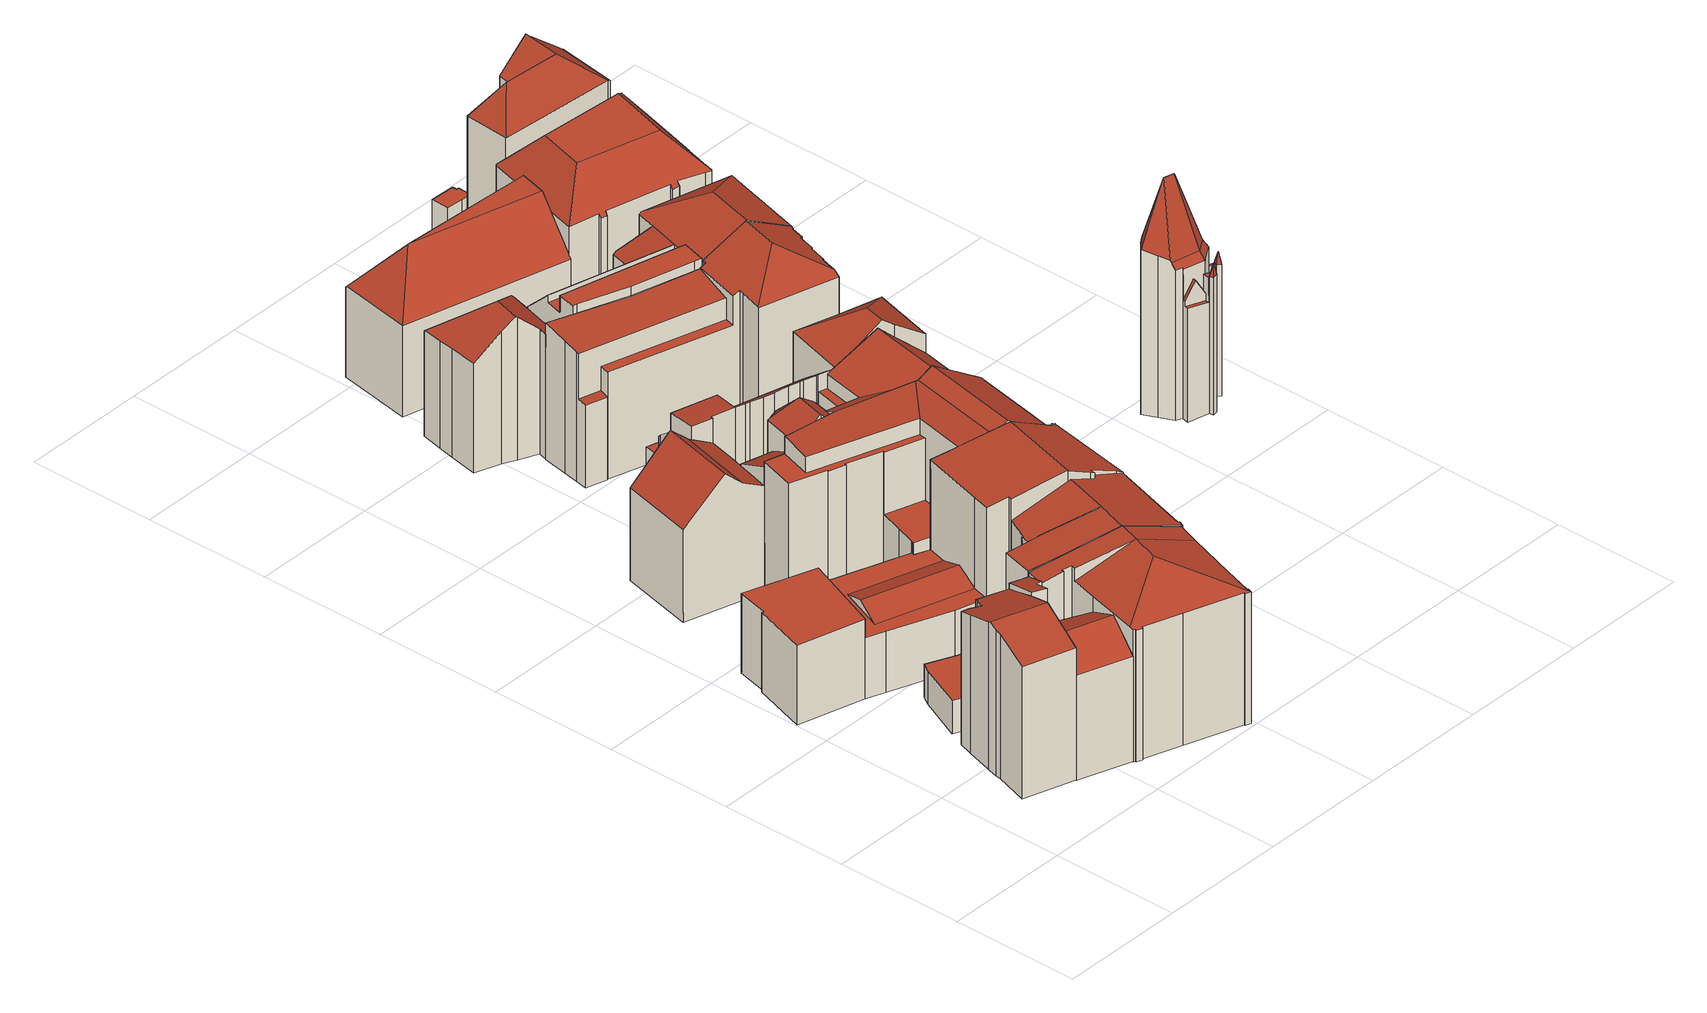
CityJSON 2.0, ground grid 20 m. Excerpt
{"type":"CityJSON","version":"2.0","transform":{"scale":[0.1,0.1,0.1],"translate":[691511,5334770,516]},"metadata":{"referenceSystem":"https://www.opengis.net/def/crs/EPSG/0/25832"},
"CityObjects":{
"building1":{"type":"Building","attributes":{"Gemeindeschluessel":"09162000","HoeheDach":"539.986","HoeheGrund":"516.180","Methode":"2000","NiedrigsteTraufeDesGebaeudes":"536.563","Geometrietyp2DReferenz":"3000","function":"31001_9998","roofType":"3100","measuredHeight":23.81,"storeysAboveGround":6},"geometry":[{"type":"MultiSurface","lod":"2","boundaries":[[[0,1,2,3,4,5,6,7,8,9,10,11,12]],[[13,10,9,14]],[[15,16,17,18]],[[17,12,11,19,20,18]],[[21,8,7,22]],[[19,11,10,13]],[[23,24,25,26]],[[27,28,24,23]],[[14,9,8,21]],[[26,25,16,15]],[[29,30,31,27,23,26,15,18,20,19,13,14,21,22,32,33,34,35]],[[27,31,30,1,0,28]],[[33,5,4,34]],[[30,29,35,3,2,1]],[[24,28,0,12,17,16,25]],[[7,6,5,33,32,22]],[[34,4,3,35]]],"semantics":{"surfaces":[{"type":"RoofSurface"},{"type":"WallSurface"},{"type":"GroundSurface"}],"values":[0,1,1,1,1,1,1,1,1,1,2,1,1,1,0,1,1]}}]},
"building2":{"type":"Building","attributes":{"Gemeindeschluessel":"09162000","HoeheDach":"536.890","HoeheGrund":"516.110","Methode":"2000","NiedrigsteTraufeDesGebaeudes":"532.914","Geometrietyp2DReferenz":"3000","function":"31001_9998","roofType":"3100","measuredHeight":20.78},"geometry":[{"type":"MultiSurface","lod":"2","boundaries":[[[36,37,38,39]],[[40,41,42,43,44,45]],[[39,46,47,48,49,36]],[[47,43,42,48]],[[39,38,45,44,46]],[[46,44,43,47]],[[48,42,41,49]],[[49,41,40,37,36]],[[37,40,45,38]]],"semantics":{"surfaces":[{"type":"WallSurface"},{"type":"RoofSurface"},{"type":"GroundSurface"}],"values":[0,1,2,0,0,0,0,0,1]}}]},
"building3":{"type":"Building","attributes":{"Gemeindeschluessel":"09162000","HoeheDach":"521.850","HoeheGrund":"516.590","Methode":"2000","NiedrigsteTraufeDesGebaeudes":"521.850","Geometrietyp2DReferenz":"3000","function":"31001_2000","roofType":"1000","measuredHeight":5.26},"geometry":[{"type":"MultiSurface","lod":"2","boundaries":[[[50,51,52,53]],[[54,55,56,57]],[[58,59,60,61]],[[62,63,64,65]],[[59,66,67,60]],[[51,68,69,52]],[[70,62,65,71]],[[66,50,53,67]],[[71,65,64,57,56,72,61,60,67,53,52,69,73,74]],[[63,54,57,64]],[[68,75,73,69]],[[76,58,61,72]],[[55,76,72,56]],[[77,75,68,51,50,66,59,58,76,55,54,63,62,70]],[[77,70,71,74]],[[75,77,74,73]]],"semantics":{"surfaces":[{"type":"WallSurface"},{"type":"GroundSurface"},{"type":"RoofSurface"}],"values":[0,0,0,0,0,0,0,0,1,0,0,0,0,2,0,0]}}]},
"building4":{"type":"Building","attributes":{"Gemeindeschluessel":"09162000","HoeheDach":"539.365","HoeheGrund":"516.610","Methode":"1000","NiedrigsteTraufeDesGebaeudes":"537.511","Geometrietyp2DReferenz":"3000","function":"31001_2000","roofType":"2100","measuredHeight":22.75},"geometry":[{"type":"MultiSurface","lod":"2","boundaries":[[[78,71,79,80,81,82,83]],[[79,84,85,80]],[[86,87,88,85,84,89,90]],[[71,89,84,79]],[[83,86,90,78]],[[80,85,88,81]],[[81,88,87,82]],[[82,87,86,83]],[[78,90,89,71]]],"semantics":{"surfaces":[{"type":"GroundSurface"},{"type":"WallSurface"},{"type":"RoofSurface"}],"values":[0,1,2,1,1,1,1,1,1]}}]},
"building5":{"type":"Building","attributes":{"Gemeindeschluessel":"09162000","HoeheDach":"540.501","HoeheGrund":"516.000","Methode":"2000","NiedrigsteTraufeDesGebaeudes":"537.016","Geometrietyp2DReferenz":"3000","function":"31001_9998","roofType":"3200","measuredHeight":24.5,"storeysAboveGround":6},"geometry":[{"type":"MultiSurface","lod":"2","boundaries":[[[91,92,93,94]],[[95,96,97,98]],[[99,100,92,91]],[[101,102,103,104,105,106,107,99,91,94,108,109,110,111,112,113,114,95,98,115,116,117,118,119]],[[103,120,121,104]],[[122,123,93,92,100,124,125,126,127,128,129]],[[98,97,130,115]],[[118,131,132,119]],[[105,104,121,126]],[[127,133,134,135,128]],[[108,123,122,109]],[[102,136,120,103]],[[137,131,118,117,116,138]],[[109,122,129,110]],[[129,128,135,112,111,110]],[[114,139,96,95]],[[135,134,140,139,114,113,112]],[[105,126,125,106]],[[126,121,120,136,141,133,127]],[[97,96,139,140,133,137,138,130]],[[107,124,100,99]],[[106,125,124,107]],[[141,132,131,137,133]],[[102,101,119,132,141,136]],[[94,93,123,108]],[[115,130,138,116]],[[133,140,134]]],"semantics":{"surfaces":[{"type":"WallSurface"},{"type":"GroundSurface"},{"type":"RoofSurface"}],"values":[0,0,0,1,0,2,0,0,0,2,0,0,0,0,0,0,0,0,2,2,0,0,2,0,0,0,0]}}]},
"building6":{"type":"Building","attributes":{"Gemeindeschluessel":"09162000","HoeheDach":"537.720","HoeheGrund":"516.545","Methode":"2000","NiedrigsteTraufeDesGebaeudes":"531.318","Geometrietyp2DReferenz":"3000","function":"31001_9998","roofType":"3100","measuredHeight":21.18},"geometry":[{"type":"MultiSurface","lod":"2","boundaries":[[[142,143,144,145]],[[146,147,148,149,150,151]],[[151,150,152,153]],[[154,148,147,155]],[[156,149,148,154]],[[153,152,157,144,143]],[[142,158,146,151,153,143]],[[155,147,146,158]],[[142,145,159,156,154,155,158]],[[156,159,157,152,150,149]],[[145,144,157,159]]],"semantics":{"surfaces":[{"type":"WallSurface"},{"type":"RoofSurface"},{"type":"GroundSurface"}],"values":[0,1,1,0,0,1,0,0,2,0,0]}}]},
"building7":{"type":"Building","attributes":{"Gemeindeschluessel":"09162000","HoeheDach":"541.710","HoeheGrund":"516.026","Methode":"2000","NiedrigsteTraufeDesGebaeudes":"525.700","Geometrietyp2DReferenz":"3000","function":"31001_2000","roofType":"3100","measuredHeight":25.68,"storeysAboveGround":6},"geometry":[{"type":"MultiSurface","lod":"2","boundaries":[[[160,161,162,163,164]],[[165,166,167,168,169,170]],[[163,162,171,172]],[[173,174,175,176]],[[177,178,179,180]],[[181,182,183,184]],[[172,185,186,187]],[[188,189,190,191]],[[171,162,161,192,193,194,170,169]],[[195,196,197,198]],[[185,199,200,186]],[[201,192,161,160]],[[200,199,168,167,202,203,204,205,206,190,189,207,208,209,210,163,172,187]],[[211,212,178,177]],[[191,190,206,213]],[[164,163,210,214]],[[215,216,217,218]],[[200,187,186]],[[219,220,221,222]],[[201,218,217,193,192]],[[207,223,224,208]],[[225,226,182,181]],[[196,224,223,227,175,174,228,197]],[[195,229,209,208,224,196]],[[165,170,194,230]],[[188,231,227,223,207,189]],[[230,194,212,211]],[[171,169,168,199,185,172]],[[232,228,174,173]],[[233,205,204,234]],[[222,221,235,236]],[[217,216,237,183,182,226,235,221,220,179,178,212,194,193]],[[198,197,228,232]],[[184,183,237,238]],[[236,235,226,225]],[[234,204,203,239]],[[238,237,216,215]],[[176,175,227,231]],[[214,210,209,229]],[[239,203,202,240]],[[201,160,164,214,229,195,198,232,173,176,231,188,191,213,233,234,239,240,166,165,230,211,177,180,219,222,236,225,181,184,238,215,218]],[[240,202,167,166]],[[180,179,220,219]],[[213,206,205,233]]],"semantics":{"surfaces":[{"type":"WallSurface"},{"type":"RoofSurface"},{"type":"GroundSurface"}],"values":[0,0,0,0,0,0,1,0,1,0,1,0,1,0,0,0,0,0,0,0,0,0,1,0,0,0,0,0,0,0,0,1,0,0,0,0,0,0,0,0,2,0,0,0]}}]},
"building8":{"type":"Building","attributes":{"Gemeindeschluessel":"09162000","HoeheDach":"540.230","HoeheGrund":"516.025","Methode":"9999","NiedrigsteTraufeDesGebaeudes":"520.400","Geometrietyp2DReferenz":"3000","function":"31001_9998","roofType":"1000","measuredHeight":24.2,"storeysAboveGround":6},"geometry":[{"type":"MultiSurface","lod":"2","boundaries":[[[241,242,243,244]],[[245,246,247,248]],[[249,250,251]],[[252,253,254,201]],[[215,218,255,256,257]],[[258,259,260,261]],[[262,116,118,131,263]],[[264,119,244,243]],[[184,265,266,181]],[[267,268,269,250,249,270]],[[215,257,271,238]],[[251,256,255,254,253,247,246,270,249]],[[181,266,272,225]],[[201,254,255,218]],[[245,248,260,259]],[[269,273,262,263,251,250]],[[241,244,119,118,116,274,268,267,258,261,252,201,218,215,238,184,181,225,275,276,277]],[[119,264,131,118]],[[116,262,273,274]],[[258,267,270,246,245,259]],[[238,271,265,184]],[[269,268,274,273]],[[276,278,279,277]],[[225,272,280,275]],[[242,241,277,279]],[[252,261,260,248,247,253]],[[242,279,278,280,272,266,265,271,257,256,251,263,131,264,243]],[[275,280,278,276]]],"semantics":{"surfaces":[{"type":"WallSurface"},{"type":"RoofSurface"},{"type":"GroundSurface"}],"values":[0,0,0,0,0,0,0,0,0,0,0,1,0,0,1,1,2,0,0,0,0,0,0,0,0,0,1,0]}}]},
"building9":{"type":"Building","attributes":{"Gemeindeschluessel":"09162000","HoeheDach":"520.416","HoeheGrund":"516.454","Methode":"1000","NiedrigsteTraufeDesGebaeudes":"520.416","Geometrietyp2DReferenz":"3000","function":"31001_2000","roofType":"1000","measuredHeight":3.96,"storeysAboveGround":1},"geometry":[{"type":"MultiSurface","lod":"2","boundaries":[[[154,281,282,283]],[[284,285,286,287]],[[288,289,290,286,285,291,282,281,292]],[[155,154,283,293,284,287,294,295,296]],[[294,290,289,295]],[[295,289,288,296]],[[293,291,285,284]],[[283,282,291,293]],[[296,288,292,155]],[[287,286,290,294]],[[155,292,281,154]]],"semantics":{"surfaces":[{"type":"WallSurface"},{"type":"RoofSurface"},{"type":"GroundSurface"}],"values":[0,0,1,2,0,0,0,0,0,0,0]}}]},
"building10":{"type":"Building","attributes":{"Gemeindeschluessel":"09162000","HoeheDach":"541.758","HoeheGrund":"516.092","Methode":"2000","NiedrigsteTraufeDesGebaeudes":"516.210","Geometrietyp2DReferenz":"3000","function":"31001_9998","roofType":"1000","measuredHeight":25.67,"storeysAboveGround":6},"geometry":[{"type":"MultiSurface","lod":"2","boundaries":[[[297,298,299,300]],[[301,302,303,304]],[[305,306,307,308]],[[309,307,306,310,311,312,313]],[[314,315,316,317]],[[318,313,312,319]],[[320,321,322,323]],[[324,325,326,327]],[[328,329,330,331]],[[332,333,334,335]],[[336,337,338,339]],[[339,338,340,341]],[[309,342,343,302,301,308,307]],[[344,345,346,347,311,310]],[[348,349,350,351]],[[341,340,298,297]],[[352,353,354,355]],[[331,330,356,357]],[[358,359,360,353,352,361]],[[362,363,320,323,316,315,350,349]],[[364,365,325,324]],[[366,317,316,323,322,367]],[[368,369,370,371]],[[313,318,321,320,363,372]],[[373,374,375,376]],[[377,335,334,355,354,378]],[[327,326,333,332]],[[357,356,379,380]],[[319,312,311,347]],[[376,375,381,382]],[[351,350,315,314]],[[380,379,383,384]],[[378,354,353,360,367,322,321,318,319,347,346,385]],[[382,381,337,336]],[[386,362,349,348]],[[384,383,369,368]],[[304,303,374,373]],[[358,361,329,328]],[[371,370,365,364]],[[366,359,358,328,331,357,380,384,368,371,364,324,327,332,335,377,387,345,344,305,308,301,304,373,376,382,336,339,341,297,300,386,348,351,314,317]],[[387,385,346,345]],[[344,310,306,305]],[[388,389,343,342]],[[377,378,385,387]],[[366,367,360,359]],[[325,365,370,369,383,379,356,330,329,361,352,355,334,333,326]],[[299,298,340,338,337,381,375,374,303,302,343,389]],[[300,299,389,388,372,363,362,386]],[[313,372,388,342,309]]],"semantics":{"surfaces":[{"type":"WallSurface"},{"type":"RoofSurface"},{"type":"GroundSurface"}],"values":[0,0,0,1,0,0,0,0,0,0,0,0,0,0,0,0,0,0,0,1,0,0,0,0,0,0,0,0,0,0,0,0,1,0,0,0,0,0,0,2,0,0,1,0,0,1,1,0,1]}}]},
"building11":{"type":"Building","attributes":{"Gemeindeschluessel":"09162000","HoeheDach":"537.431","HoeheGrund":"516.364","Methode":"2000","NiedrigsteTraufeDesGebaeudes":"528.059","Geometrietyp2DReferenz":"3000","function":"31001_9998","roofType":"1000","measuredHeight":21.07},"geometry":[{"type":"MultiSurface","lod":"2","boundaries":[[[390,391,392,393,394,395,396,397,398,399,400,401,402,403,404,405,406,407]],[[404,408,409,405]],[[401,410,411,402]],[[402,411,412,403]],[[397,413,414,398]],[[396,415,413,397]],[[416,417,418,419]],[[401,400,420,421,422,410]],[[395,423,415,396]],[[411,410,422,418,417,412]],[[419,418,422,421]],[[424,425,409,408,416,419,421,420,426,414,413,415,423,427,428,429,430,431]],[[399,426,420,400]],[[391,430,429,392]],[[424,432,433,425]],[[390,407,434,432,424,431]],[[393,428,427,394]],[[398,414,426,399]],[[392,429,428,393]],[[390,431,430,391]],[[404,403,412,417,416,408]],[[406,405,409,425,433,435]],[[394,427,423,395]],[[406,435,434,407]],[[432,434,435,433]]],"semantics":{"surfaces":[{"type":"GroundSurface"},{"type":"WallSurface"},{"type":"RoofSurface"}],"values":[0,1,1,1,1,1,1,1,1,2,1,2,1,1,1,1,1,1,1,1,1,1,1,1,2]}}]},
"building12":{"type":"Building","attributes":{"Gemeindeschluessel":"09162000","HoeheDach":"519.770","HoeheGrund":"516.462","Methode":"2000","NiedrigsteTraufeDesGebaeudes":"519.770","Geometrietyp2DReferenz":"3000","function":"31001_2000","roofType":"1000","measuredHeight":3.31,"storeysAboveGround":1},"geometry":[{"type":"MultiSurface","lod":"2","boundaries":[[[436,437,438,439]],[[440,441,442,443,444,436,439,445,446,447]],[[447,448,449,440]],[[442,450,451,443]],[[439,438,452,445]],[[441,453,450,442]],[[444,454,437,436]],[[445,452,455,446]],[[448,455,452,438,437,454,451,450,453,449]],[[446,455,448,447]],[[440,449,453,441]],[[443,451,454,444]]],"semantics":{"surfaces":[{"type":"WallSurface"},{"type":"GroundSurface"},{"type":"RoofSurface"}],"values":[0,1,0,0,0,0,0,0,2,0,0,0]}}]},
"building13":{"type":"Building","attributes":{"Gemeindeschluessel":"09162000","HoeheDach":"541.440","HoeheGrund":"516.209","Methode":"2000","NiedrigsteTraufeDesGebaeudes":"531.660","Geometrietyp2DReferenz":"3000","function":"31001_9998","roofType":"3100","measuredHeight":25.23,"storeysAboveGround":5},"geometry":[{"type":"MultiSurface","lod":"2","boundaries":[[[456,457,458,459,460,461]],[[459,458,462,463]],[[464,465,463]],[[466,467,468,469,470,471]],[[472,473,474,475,476,477,478,479]],[[470,469,480,481,482,483]],[[484,485,486,487,488,489,490,491]],[[484,491,492,475,474]],[[493,494,492,495]],[[496,497,498,499,465]],[[500,501,502,464,463,503,504,478,477]],[[476,475,492,494,500]],[[500,494,493,505,501]],[[470,483,503,463,506,471]],[[477,476,500]],[[507,466,471,506,508]],[[457,509,462,458]],[[465,499,463]],[[460,459,463]],[[510,511,473,472]],[[479,478,504,512]],[[456,461,498,497]],[[513,514,515,516]],[[468,517,518,480,469]],[[486,485,519,520]],[[521,496,465,464,502]],[[499,498,461,460,463]],[[522,523,489,488]],[[481,524,515,514,482]],[[522,521,502,501,505,523]],[[518,524,481,480]],[[520,519,525,526]],[[526,525,511,510]],[[495,492,491,490]],[[495,490,489,523,505,493]],[[507,508,527,528]],[[529,528,527,530,531]],[[513,516,532,467,466,507,528,529,509,457,456,497,496,521,522,488,487,486,520,526,510,472,479,512]],[[513,512,504,503,483,482,514]],[[463,462,531,530]],[[463,527,508,506]],[[474,473,511,525,519,485,484]],[[517,532,516,515,524,518]],[[468,467,532,517]],[[463,530,527]],[[529,531,462,509]]],"semantics":{"surfaces":[{"type":"WallSurface"},{"type":"RoofSurface"},{"type":"GroundSurface"}],"values":[0,1,1,0,0,0,0,1,0,0,1,1,0,1,0,0,0,1,1,0,0,0,0,1,0,0,1,0,1,0,0,0,0,0,1,0,0,2,0,1,1,1,0,0,1,0]}}]},
"building14":{"type":"Building","attributes":{"Gemeindeschluessel":"09162000","HoeheDach":"542.420","HoeheGrund":"516.515","Methode":"2000","NiedrigsteTraufeDesGebaeudes":"529.620","Geometrietyp2DReferenz":"3000","function":"31001_2000","roofType":"3200","measuredHeight":25.91,"storeysAboveGround":6},"geometry":[{"type":"MultiSurface","lod":"2","boundaries":[[[533,534,535,536]],[[537,538,539,540,541,542]],[[543,544,545,546,547]],[[548,549,550,551,552]],[[553,554,555,556]],[[557,558,559,560]],[[561,562,563,564]],[[565,566,567,568]],[[536,535,554,553]],[[569,570,571,572]],[[558,573,574,575,559]],[[576,577,570,569]],[[578,541,540,579,545,544]],[[580,560,559,575,581,582]],[[583,584,585,586]],[[551,550,571,570,577,563,562,555,554,535,534,587,588]],[[579,581,575,574,546,545]],[[548,552,589,590]],[[537,542,566,565]],[[552,551,588,591,589]],[[578,592,593,591,588,587,594,567,566,542,541]],[[548,590,595,596,597,557,560,580,583,586,598,599,538,537,565,568,600,533,536,553,556,561,564,576,569,572,549]],[[533,600,594,587,534]],[[564,563,577,576]],[[597,596,592,578,544,543]],[[595,590,589,591,593]],[[556,555,562,561]],[[573,547,546,574]],[[586,585,601,598]],[[595,593,592,596]],[[599,602,539,538]],[[572,571,550,549]],[[598,601,602,599]],[[568,567,594,600]],[[557,597,543,547,573,558]],[[580,582,584,583]],[[579,540,539,602,601,585,584,582,581]]],"semantics":{"surfaces":[{"type":"WallSurface"},{"type":"RoofSurface"},{"type":"GroundSurface"}],"values":[0,0,1,0,0,0,0,0,0,0,1,0,0,0,0,1,0,0,0,1,1,2,0,0,0,0,0,0,0,0,0,0,0,0,0,0,1]}}]},
"building15":{"type":"Building","attributes":{"Gemeindeschluessel":"09162000","HoeheDach":"538.340","HoeheGrund":"516.791","Methode":"2000","NiedrigsteTraufeDesGebaeudes":"530.563","Geometrietyp2DReferenz":"3000","function":"31001_9998","roofType":"2100","measuredHeight":21.55},"geometry":[{"type":"MultiSurface","lod":"2","boundaries":[[[603,604,605,606]],[[604,603,607,608]],[[609,610,606,605]],[[611,612,613,614]],[[612,615,616,617,613]],[[618,608,607,619,616,615]],[[610,620,621,622,617,619,607,603,606]],[[610,609,623,620]],[[624,614,613,622,621]],[[618,615,612,611]],[[617,622,613]],[[616,619,617]],[[624,621,620,623]],[[618,611,614,624,623,609,605,604,608]]],"semantics":{"surfaces":[{"type":"WallSurface"},{"type":"RoofSurface"},{"type":"GroundSurface"}],"values":[0,0,0,0,1,0,1,0,0,0,1,1,0,2]}}]},
"building16":{"type":"Building","attributes":{"Gemeindeschluessel":"09162000","HoeheDach":"542.394","HoeheGrund":"516.294","Methode":"1000","NiedrigsteTraufeDesGebaeudes":"537.274","Geometrietyp2DReferenz":"3000","function":"31001_9998","roofType":"3200","measuredHeight":26.1,"storeysAboveGround":6},"geometry":[{"type":"MultiSurface","lod":"2","boundaries":[[[625,626,627,628]],[[629,630,631,632,633]],[[628,627,631,630]],[[634,635,626,625]],[[636,626,635,637]],[[638,637,635,634]],[[632,636,637,633]],[[631,627,626,636,632]],[[638,629,633,637]],[[629,638,634,625,628,630]]],"semantics":{"surfaces":[{"type":"WallSurface"},{"type":"RoofSurface"},{"type":"GroundSurface"}],"values":[0,0,0,0,1,0,1,1,0,2]}}]},
"building17":{"type":"Building","attributes":{"Gemeindeschluessel":"09162000","HoeheDach":"542.460","HoeheGrund":"516.582","Methode":"2000","NiedrigsteTraufeDesGebaeudes":"521.430","Geometrietyp2DReferenz":"3000","function":"31001_2000","roofType":"3200","measuredHeight":25.88,"storeysAboveGround":6},"geometry":[{"type":"MultiSurface","lod":"2","boundaries":[[[639,640,641,642,643]],[[644,645,646,647,648,649,650,651,652]],[[653,654,646,645]],[[655,656,641,640]],[[639,657,655,640]],[[658,659,660,661,662,663,664]],[[665,666,667,668]],[[669,670,671]],[[672,673,651,650]],[[643,642,673,674]],[[649,648,675,676]],[[677,678,534,679,594]],[[677,680,681,682,683,684,685,686,665,668,687,688,689,690,653,645,644,691,692,678]],[[693,694,695]],[[676,675,674,673,672]],[[534,696,697,694,693,679]],[[657,663,662,656,655]],[[683,660,659,684]],[[692,696,534,678]],[[641,669,671,652,651,673]],[[675,648,647,698,699,667,666,700,701]],[[680,702,703,681]],[[672,650,649,676]],[[653,690,704,705,654]],[[686,700,666,665]],[[684,659,658,685]],[[691,697,696,692]],[[689,706,704,690]],[[707,699,698,705,704,706,708]],[[709,703,702,594,679,693,695,710,669,641,656,711]],[[683,682,709,711,661,660]],[[643,674,675,701,664,663,657,639]],[[698,647,646,654,705]],[[681,703,709,682]],[[677,594,702,680]],[[691,644,652,671,670,710,695,694,697]],[[656,662,661,711]],[[687,707,708,688]],[[688,708,706,689]],[[641,673,642]],[[669,710,670]],[[686,685,658,664,701,700]],[[687,668,667,699,707]]],"semantics":{"surfaces":[{"type":"WallSurface"},{"type":"RoofSurface"},{"type":"GroundSurface"}],"values":[0,0,0,0,1,1,0,1,0,1,0,0,2,1,0,1,0,0,0,1,1,0,1,0,0,0,0,0,1,1,0,0,1,0,0,0,0,0,0,1,0,0,0]}}]},
"building18":{"type":"Building","attributes":{"Gemeindeschluessel":"09162000","HoeheDach":"541.930","HoeheGrund":"516.608","Methode":"2000","NiedrigsteTraufeDesGebaeudes":"535.884","Geometrietyp2DReferenz":"3000","function":"31001_9998","roofType":"1000","measuredHeight":25.32,"storeysAboveGround":5},"geometry":[{"type":"MultiSurface","lod":"2","boundaries":[[[712,713,714,715]],[[716,717,718,719]],[[720,721,716,719]],[[722,721,720,723]],[[724,725,726,727]],[[728,729,730,731]],[[732,733,734,735]],[[736,737,738,739,740]],[[730,729,741,742]],[[743,740,739,744]],[[745,746,747,748]],[[749,750,751,752]],[[727,726,732,735]],[[741,753,754,742]],[[755,756,757,758,759]],[[734,733,712,715]],[[760,761,762,763]],[[764,765,749,752]],[[714,713,728,731]],[[766,757,756]],[[723,744,739,738,722]],[[767,768,737,736]],[[751,750,766,756]],[[755,759,746,745]],[[754,753,740,743]],[[769,762,761,770,771,772,747,746,759,758,768,767]],[[718,717,773,774]],[[724,763,762,769,725]],[[748,747,772,775]],[[773,765,764,774]],[[724,727,735,734,715,714,731,730,742,754,743,744,723,720,719,718,774,764,752,751,756,755,745,748,775,776,777,760,763]],[[749,765,773,717,716,721,722,738,737,768,758,757,766,750]],[[776,771,770,777]],[[741,729,728,713,712,733,732,726,725,769,767,736,740,753]],[[775,772,771,776]],[[777,770,761,760]]],"semantics":{"surfaces":[{"type":"WallSurface"},{"type":"RoofSurface"},{"type":"GroundSurface"}],"values":[0,0,0,0,0,0,0,1,0,0,0,0,0,0,0,0,0,0,0,0,0,1,0,0,0,1,0,0,0,0,2,1,0,1,0,0]}}]},
"building19":{"type":"Building","attributes":{"Gemeindeschluessel":"09162000","HoeheDach":"523.960","HoeheGrund":"516.610","Methode":"2000","NiedrigsteTraufeDesGebaeudes":"521.299","Geometrietyp2DReferenz":"3000","function":"31001_2000","roofType":"1000","measuredHeight":7.35},"geometry":[{"type":"MultiSurface","lod":"2","boundaries":[[[778,779,780,781]],[[782,783,784,785,786,778,781]],[[787,788,789,790]],[[791,792,793,794]],[[779,778,786,795,796,790,789]],[[797,798,782,781,780,799,800]],[[794,793,788,787]],[[801,802,798,797,800,803,791,794,787,790,796,795,804]],[[795,786,785,804]],[[802,801,784,783,782,798]],[[803,805,792,791]],[[801,804,785,784]],[[800,799,805,803]],[[805,799,780,779,789,788,793,792]]],"semantics":{"surfaces":[{"type":"WallSurface"},{"type":"RoofSurface"},{"type":"GroundSurface"}],"values":[0,1,0,0,0,0,0,2,0,0,0,0,0,1]}}]},
"building20":{"type":"Building","attributes":{"Gemeindeschluessel":"09162000","HoeheDach":"552.810","HoeheGrund":"516.345","Methode":"2000","NiedrigsteTraufeDesGebaeudes":"530.510","Geometrietyp2DReferenz":"3000","function":"31001_3012","roofType":"3100","measuredHeight":36.47},"geometry":[{"type":"MultiSurface","lod":"2","boundaries":[[[806,807,808,809,810,811]],[[812,813,814,815,816]],[[817,818,819,820,821,822,823]],[[824,825,826,827]],[[828,829,830,826,825]],[[831,832,833,834,835,836,837]],[[838,839,840]],[[841,842,829]],[[843,839,838]],[[844,845,846,847]],[[847,846,848]],[[849,850,851,852,853]],[[810,854,855,811]],[[856,857,858,807,806,859]],[[832,860,861,833]],[[862,863,864,865,866,857,856]],[[867,868,869,870]],[[871,849,853,872,873]],[[874,875,858,876,840,839]],[[877,878,879,880]],[[881,882,820,819,883,884,885,886]],[[887,875,874,863,862,888,889,890,891,892,893,894,895,896,897,898,899,900,818,817,901,902,903,904,905]],[[875,887,832,831,906,808,807,858]],[[907,908,909,910]],[[911,912,913,914,915,916]],[[917,829,842]],[[901,817,823,848,846,845]],[[847,848,823,822]],[[918,919,909,908,920]],[[921,922,859,806,811,855,923,837,836]],[[895,894,924,925,926,927]],[[905,904,928,929,930]],[[893,931,924,894]],[[892,891,824,911,916,932]],[[809,808,906,933]],[[934,935,936,937]],[[938,939,850]],[[940,920,908,907]],[[857,866,876,858]],[[893,892,932,941,937,936,942,931]],[[941,932,916,915]],[[890,889,943,917,842,841]],[[882,944,821,820]],[[929,928,945]],[[809,933,946,854,810]],[[902,901,845,844,944,882]],[[816,815,947,948]],[[927,926,849,871]],[[922,939,938,949]],[[950,921,836,835,867,870,951,886,885]],[[921,952,939,922]],[[835,834,878,877,868,867]],[[898,897,872,853,852,953]],[[818,900,954,955,883,819]],[[903,902,882,881,879,878,834,833]],[[877,880,956,869,868]],[[925,938,850,849,926]],[[898,953,957,899]],[[945,928,958]],[[959,957,953,852,851,950]],[[900,899,957,959,910,909,919,954]],[[891,890,841,828,825,824]],[[917,943,830,829]],[[841,829,828]],[[854,946,923,855]],[[941,915,914,934,937]],[[884,883,955,918,920,940]],[[949,942,936,935,913,912,960]],[[864,843,838,865]],[[939,952,850]],[[881,886,951,956,880,879]],[[914,913,935,934]],[[870,869,956,951]],[[904,903,833,861,958,928]],[[889,888,961,827,826,830,943]],[[812,962,963,813]],[[964,960,912,911,824,827,961,965]],[[944,844,847,822,821]],[[865,838,840,876,866]],[[888,862,856,963,962,965,961]],[[896,873,872,897]],[[959,950,885,884,940,907,910]],[[815,814,966,947]],[[950,851,952,921]],[[949,938,925,924,931,942]],[[896,895,927,871,873]],[[863,874,839,843,864]],[[918,955,954,919]],[[860,967,945,958,861]],[[922,949,960,964,948,947,966,859]],[[964,965,962,812,816,948]],[[831,837,923,946,933,906]],[[856,859,966,814,813,963]],[[930,929,945,967]],[[952,851,850]],[[887,905,930,967,860,832]]],"semantics":{"surfaces":[{"type":"WallSurface"},{"type":"RoofSurface"},{"type":"GroundSurface"}],"values":[0,0,0,0,1,1,1,0,1,1,1,1,1,1,0,0,1,1,0,1,1,2,0,1,0,1,0,1,0,0,0,0,0,0,1,1,1,1,0,0,1,0,0,1,0,0,1,1,1,0,1,0,0,0,0,0,1,0,1,1,0,0,1,1,1,0,0,0,1,1,0,1,1,0,0,1,1,1,1,0,0,0,1,1,1,0,0,1,1,0,0,0,0,1,1,0]}}]},
"building21":{"type":"Building","attributes":{"Gemeindeschluessel":"09162000","HoeheDach":"542.350","HoeheGrund":"516.436","Methode":"2000","NiedrigsteTraufeDesGebaeudes":"536.672","Geometrietyp2DReferenz":"3000","function":"31001_9998","roofType":"3100","measuredHeight":25.91,"storeysAboveGround":5},"geometry":[{"type":"MultiSurface","lod":"2","boundaries":[[[968,969,970,971]],[[972,973,974,975,976]],[[971,970,977,978]],[[972,976,979,980,981]],[[982,983,984,985,986]],[[987,988,974,973,989]],[[990,980,979,991]],[[976,975,992,991,979]],[[993,994,969,968]],[[983,982,995,990,991,992,988,987,993,968,971,978]],[[974,988,992,975]],[[990,995,996,980]],[[997,981,980,996]],[[987,989,994,993]],[[984,983,978,977]],[[972,981,997,986,985]],[[997,996,995,982,986]],[[972,985,984,977,970,969,994,989,973]]],"semantics":{"surfaces":[{"type":"WallSurface"},{"type":"RoofSurface"},{"type":"GroundSurface"}],"values":[0,1,0,1,0,0,0,0,0,2,0,0,1,0,0,1,0,1]}}]}
},
"vertices":[
[170,164,240],[182,202,226],[192,237,212],[197,254,206],[150,271,206],[147,266,208],[139,254,212],[134,246,216],[120,256,214],[108,260,214],[101,238,222],[88,195,238],[87,191,240],[101,238,2],[108,260,2],[82,170,2],[82,170,232],[84,178,235],[84,178,2],[88,195,2],[87,191,2],[120,256,2],[134,246,2],[145,93,2],[145,93,213],[66,118,213],[66,118,2],[162,141,2],[162,141,231],[192,237,2],[182,202,2],[170,164,2],[139,254,2],[147,266,2],[150,271,2],[197,254,2],
[227,65,1],[227,65,169],[145,93,169],[145,93,1],[238,109,209],[251,155,186],[200,191,178],[182,202,176],[162,141,206],[160,135,209],[162,141,1],[182,202,1],[200,191,1],[251,155,1],
[198,343,59],[217,338,59],[217,338,6],[198,343,6],[134,246,59],[120,256,59],[120,256,6],[134,246,6],[114,281,59],[144,348,59],[144,348,6],[114,281,6],[150,271,59],[147,266,59],[147,266,6],[150,271,6],[153,363,59],[153,363,6],[226,336,59],[226,336,6],[197,254,59],[197,254,6],[126,275,6],[224,329,6],[215,331,6],[224,329,59],[126,275,59],[215,331,59],
[182,202,6],[218,247,6],[225,245,6],[217,215,6],[208,217,6],[200,191,6],[218,247,215],[225,245,215],[200,191,234],[208,217,225],[217,215,225],[197,254,215],[182,202,232],
[240,61,0],[240,61,211],[239,59,210],[239,59,0],[251,209,0],[251,209,228],[250,205,228],[250,205,0],[298,41,0],[298,41,211],[435,138,0],[409,58,0],[395,14,0],[397,13,0],[395,6,0],[386,9,0],[386,11,0],[230,62,0],[230,64,0],[227,65,0],[228,71,0],[251,155,0],[262,197,0],[264,204,0],[217,215,0],[225,245,0],[361,200,0],[393,190,0],[447,173,0],[395,14,211],[397,13,211],[230,64,211],[230,62,210],[386,11,211],[386,9,210],[395,6,210],[336,124,245],[228,71,213],[227,65,211],[217,215,222],[393,190,232],[447,173,211],[350,167,245],[262,197,210],[251,155,211],[409,58,211],[361,200,245],[225,245,222],[264,204,230],[262,197,230],[435,138,211],
[76,714,5],[76,714,153],[103,829,153],[103,829,5],[198,679,175],[222,759,172],[231,797,172],[199,806,190],[194,808,193],[165,688,193],[168,815,217],[139,696,217],[231,797,5],[222,759,5],[199,806,5],[165,816,215],[198,679,5],[165,816,5],
[313,355,0],[313,355,245],[279,364,241],[279,364,97],[279,364,0],[348,482,0],[314,493,0],[314,493,97],[315,493,97],[315,493,241],[348,482,245],[286,391,241],[286,391,97],[32,536,0],[32,536,127],[33,538,127],[33,538,0],[492,436,0],[492,436,228],[496,436,226],[496,436,0],[478,312,0],[478,312,219],[437,322,238],[437,322,0],[297,427,112],[152,472,112],[138,436,97],[156,547,0],[156,547,97],[158,552,97],[158,552,0],[312,350,245],[396,325,257],[432,455,257],[106,425,0],[106,425,127],[3,453,127],[3,453,0],[307,464,97],[166,507,97],[312,350,0],[292,501,97],[292,502,97],[293,505,97],[293,506,97],[158,553,97],[155,548,97],[107,425,97],[135,414,97],[231,377,97],[452,449,0],[452,449,247],[158,553,0],[231,377,0],[429,315,0],[429,315,241],[397,325,256],[397,325,0],[496,440,0],[496,440,227],[502,439,224],[502,439,0],[155,548,127],[107,425,127],[487,308,0],[487,308,214],[45,586,127],[29,537,127],[135,414,0],[432,455,0],[45,586,0],[29,537,0],[293,506,0],[293,505,0],[501,437,224],[501,437,0],[436,313,238],[436,313,0],[292,502,0],[292,501,0],
[452,180,0],[452,180,212],[449,172,212],[449,172,0],[291,303,44],[291,303,209],[294,316,209],[294,316,44],[287,282,210],[287,282,230],[379,252,242],[295,315,0],[295,315,209],[312,350,211],[397,325,241],[400,324,242],[429,315,232],[241,318,0],[241,318,44],[244,330,44],[244,330,0],[225,245,224],[363,200,242],[447,173,213],[437,322,230],[478,312,216],[292,302,0],[287,281,0],[287,281,230],[292,302,209],[436,313,230],[487,308,213],[237,294,224],[237,294,0],[486,306,0],[484,299,0],[449,181,0],[484,299,213],[449,181,213],[486,306,213],
[231,797,44],[232,801,44],[232,801,5],[285,788,5],[285,788,44],[283,780,44],[283,780,5],[228,745,44],[270,735,44],[272,735,44],[270,792,44],[222,759,44],[270,792,5],[272,735,5],[270,735,5],[228,745,5],
[452,449,1],[452,449,242],[453,452,243],[453,452,1],[480,610,1],[480,610,244],[532,594,211],[532,594,1],[291,661,1],[291,661,242],[311,658,242],[311,658,1],[435,623,243],[234,669,242],[229,671,242],[214,621,239],[378,566,239],[293,506,1],[293,506,115],[305,539,115],[305,539,1],[378,566,214],[214,621,214],[376,555,115],[376,555,214],[316,574,214],[316,574,115],[231,582,1],[231,582,2],[231,586,2],[231,586,1],[259,582,1],[259,582,2],[257,578,2],[257,578,1],[232,591,1],[232,591,2],[234,595,2],[234,595,1],[496,440,1],[496,440,215],[496,436,215],[496,436,1],[492,436,217],[492,436,1],[439,622,243],[460,616,258],[234,669,1],[198,679,1],[198,679,214],[229,671,214],[292,502,1],[292,502,115],[293,505,115],[293,505,1],[262,593,2],[262,593,214],[236,601,214],[236,601,2],[254,574,2],[254,574,1],[260,586,1],[263,595,1],[263,595,214],[260,586,2],[349,484,115],[361,480,115],[233,577,1],[233,577,2],[317,576,1],[317,576,214],[241,572,1],[241,572,2],[236,574,2],[236,574,1],[361,480,239],[511,487,1],[511,487,211],[503,446,211],[503,446,1],[237,603,1],[237,603,214],[250,572,2],[250,572,1],[502,439,211],[502,439,1],[245,571,2],[245,571,1],[181,622,214],[349,484,1],[181,622,1],[409,466,243],[430,459,258],
[421,747,4],[393,755,4],[394,759,4],[375,765,4],[370,766,4],[352,771,4],[330,777,4],[313,781,4],[293,786,4],[285,788,4],[270,792,4],[232,801,4],[231,797,4],[199,806,4],[211,855,4],[216,874,4],[222,905,4],[448,846,4],[211,855,173],[216,874,157],[232,801,211],[231,797,211],[199,806,211],[313,781,209],[293,786,210],[330,777,209],[210,852,175],[210,852,206],[281,833,206],[281,833,175],[270,792,210],[269,792,210],[269,792,211],[352,771,210],[441,821,153],[217,879,152],[285,788,210],[370,766,210],[375,765,210],[394,759,210],[393,755,214],[421,747,214],[441,821,121],[217,879,121],[448,846,121],[222,905,121],
[394,759,5],[394,759,38],[393,755,38],[393,755,5],[325,731,5],[363,735,5],[368,757,5],[370,766,5],[375,765,5],[381,705,5],[340,715,5],[333,724,5],[333,724,38],[325,731,38],[368,757,38],[370,766,38],[381,705,38],[363,735,38],[375,765,38],[340,715,38],
[322,733,2],[312,737,2],[312,737,217],[313,737,217],[321,734,217],[322,733,217],[301,740,217],[301,707,249],[339,717,218],[333,724,218],[270,735,2],[228,745,2],[228,745,157],[269,735,157],[269,735,216],[270,735,216],[480,610,2],[480,610,235],[460,615,254],[432,624,238],[326,654,236],[326,654,216],[311,658,229],[311,658,2],[266,722,157],[266,722,175],[252,667,204],[252,667,216],[482,729,254],[507,722,230],[507,722,2],[421,747,2],[393,755,2],[393,755,188],[406,751,188],[406,751,211],[393,684,211],[337,698,188],[337,698,211],[393,684,188],[333,724,2],[325,731,2],[325,731,217],[327,730,218],[335,690,216],[341,715,216],[340,715,217],[289,661,249],[291,661,247],[341,715,188],[270,735,217],[272,735,2],[272,735,217],[301,740,2],[532,594,2],[532,594,186],[291,661,2],[234,669,2],[234,669,205],[198,679,205],[198,679,2],[222,759,157],[215,735,157],[557,711,183],[557,711,2],[340,715,2],[381,705,2],[381,705,188],[215,735,175],[535,594,183],[535,594,2],[277,737,217],[277,737,2],[291,741,2],[290,740,217],[291,741,217],[222,759,2],
[616,995,5],[616,995,224],[614,990,224],[614,990,5],[475,1021,5],[458,1026,5],[458,1026,222],[467,1024,222],[467,1024,223],[475,1021,228],[259,1003,176],[447,949,176],[451,965,176],[262,1018,176],[258,1003,176],[566,869,5],[576,906,5],[576,906,233],[568,879,233],[566,869,227],[610,988,5],[610,988,226],[604,966,226],[604,966,5],[257,1003,5],[257,1003,136],[225,1012,136],[225,1012,5],[599,964,5],[599,964,228],[592,938,228],[592,938,5],[477,1028,5],[477,1028,228],[483,1026,231],[483,1026,5],[585,925,5],[585,925,230],[580,908,230],[580,908,5],[258,1003,136],[262,1018,138],[228,1028,138],[588,936,5],[588,936,230],[447,949,223],[451,965,210],[228,1030,5],[228,1028,210],[228,1030,211],[232,1055,5],[232,1055,216],[239,1094,223],[239,1094,5],[543,1010,264],[527,951,264],[444,902,227],[444,902,5],[444,903,228],[456,946,228],[454,938,228],[540,1011,263],[454,938,5],[456,946,5],[259,1003,5],[284,1078,5],[361,1051,5],[540,1011,5],[284,1078,223],[361,1051,222],
[365,1404,152],[365,1404,8],[366,1410,8],[366,1410,146],[491,1398,152],[491,1398,8],[328,1411,8],[328,1411,146],[446,1230,8],[446,1230,153],[187,1296,153],[187,1296,8],[447,1233,157],[464,1295,223],[258,1348,223],[447,1233,8],[475,1337,223],[329,1406,152],[207,1412,152],[207,1411,153],[329,1406,8],[207,1412,8],
[583,810,3],[583,810,213],[557,711,213],[557,711,3],[421,747,3],[507,722,3],[507,722,250],[489,727,264],[421,747,213],[506,830,3],[506,830,213],[497,760,264],[448,846,213],[448,846,3],
[291,1134,210],[486,1085,210],[486,1085,222],[447,1095,222],[291,1134,222],[469,1175,6],[305,1216,6],[305,1216,174],[310,1215,174],[313,1214,171],[313,1214,54],[468,1175,54],[468,1175,174],[469,1175,175],[174,1248,6],[174,1248,174],[479,1060,210],[479,1060,222],[284,1108,210],[284,1078,237],[361,1051,237],[458,1026,237],[469,1023,237],[479,1060,237],[284,1108,237],[277,1080,237],[242,1107,6],[242,1107,206],[214,1120,233],[214,1120,6],[499,1134,222],[508,1165,179],[472,1174,178],[460,1143,54],[460,1143,174],[305,1182,174],[305,1182,171],[305,1182,54],[540,1011,6],[616,995,6],[544,1010,265],[483,1026,6],[477,1028,6],[475,1021,6],[458,1026,6],[361,1051,6],[284,1078,6],[239,1094,6],[192,1130,6],[153,1144,6],[162,1190,6],[167,1215,6],[652,1129,6],[634,1062,6],[564,1085,265],[651,1129,225],[512,1164,225],[634,1062,224],[652,1129,224],[223,1163,235],[211,1121,235],[239,1094,205],[277,1080,171],[483,1026,230],[477,1028,226],[167,1215,177],[174,1247,175],[162,1190,179],[192,1130,217],[153,1144,181],[475,1021,226],[508,1165,222],[469,1023,222],
[604,1190,199],[605,1195,205],[605,1195,6],[604,1190,6],[553,1396,201],[554,1392,205],[554,1392,6],[553,1396,6],[538,1397,6],[538,1397,201],[539,1394,204],[539,1394,6],[667,1177,6],[667,1177,202],[658,1180,203],[658,1180,6],[504,1220,204],[503,1216,199],[503,1216,6],[504,1220,6],[616,1193,205],[615,1188,200],[615,1188,6],[616,1193,6],[503,1269,259],[523,1342,259],[492,1398,204],[491,1398,202],[447,1233,203],[493,1218,199],[493,1218,6],[447,1233,6],[491,1398,6],[720,1370,6],[720,1370,202],[719,1370,203],[719,1370,6],[662,1389,200],[662,1385,204],[662,1385,6],[662,1389,6],[493,1222,204],[493,1222,6],[723,1382,6],[714,1382,6],[714,1382,203],[723,1382,203],[723,1382,202],[669,1188,6],[669,1188,204],[670,1187,203],[670,1187,6],[649,1390,6],[649,1390,200],[714,1382,204],[632,1236,259],[658,1332,259],[667,1177,203],[680,1229,204],[681,1229,203],[709,1330,203],[649,1385,205],[649,1385,6],[709,1330,6],[681,1229,6],[680,1229,6],
[552,1516,53],[552,1516,80],[551,1493,80],[551,1493,53],[554,1493,53],[608,1489,53],[623,1488,53],[626,1511,53],[608,1512,53],[548,1523,6],[548,1523,80],[548,1516,80],[548,1516,6],[508,1497,6],[508,1497,80],[509,1525,80],[509,1525,6],[608,1512,6],[552,1516,6],[551,1493,6],[554,1493,6],[544,1494,80],[544,1494,6],[623,1488,6],[608,1489,6],[534,1495,6],[626,1511,6],[534,1495,80],
[920,538,211],[929,535,211],[929,535,169],[925,536,169],[925,536,173],[920,538,173],[897,514,179],[922,530,175],[922,530,183],[909,522,211],[897,514,183],[914,612,4],[910,605,4],[910,605,191],[910,606,191],[910,606,192],[911,606,196],[914,612,194],[889,508,221],[889,508,222],[898,509,222],[898,509,221],[889,508,223],[894,505,242],[898,509,225],[936,564,201],[936,565,201],[935,573,201],[934,574,201],[926,568,201],[927,568,201],[926,567,201],[930,528,232],[935,530,213],[930,534,215],[890,501,223],[890,501,224],[930,522,214],[918,602,197],[922,607,193],[921,607,196],[916,606,212],[915,612,195],[864,565,368],[880,561,368],[904,589,255],[859,599,255],[858,598,260],[928,551,201],[923,552,201],[924,526,211],[925,526,211],[929,534,211],[919,535,211],[936,565,202],[935,573,202],[924,526,4],[930,522,4],[930,522,213],[925,526,215],[925,526,212],[926,568,163],[931,571,163],[922,584,191],[918,581,191],[828,573,268],[846,589,263],[828,574,267],[935,530,4],[929,534,4],[929,534,212],[931,571,159],[934,574,159],[918,600,155],[914,597,155],[918,600,191],[918,601,191],[909,606,191],[907,596,191],[910,595,191],[910,594,191],[936,565,4],[898,510,4],[898,503,4],[890,501,4],[889,508,4],[855,516,4],[858,527,4],[848,530,4],[838,552,4],[828,574,4],[846,589,4],[865,604,4],[875,602,4],[878,613,4],[922,607,4],[918,601,4],[935,573,4],[942,575,4],[944,566,4],[936,564,165],[891,599,181],[892,605,181],[877,608,154],[875,603,154],[888,508,221],[890,519,221],[890,519,193],[889,514,193],[889,514,182],[888,508,182],[898,503,224],[908,601,149],[877,608,145],[908,601,153],[927,568,242],[919,535,242],[926,567,173],[848,530,244],[845,536,255],[845,537,258],[838,552,262],[942,575,204],[943,566,204],[944,566,203],[858,527,244],[855,516,186],[931,565,165],[872,517,221],[874,523,221],[858,526,194],[856,521,194],[891,526,255],[912,540,255],[907,596,153],[856,521,186],[858,526,242],[898,503,223],[918,601,193],[939,570,222],[931,565,173],[906,527,211],[894,519,183],[893,518,242],[910,595,242],[910,594,163],[918,567,255],[865,604,244],[878,613,145],[909,606,149],[914,597,163],[875,602,244],[936,573,206],[875,603,242],[893,518,221],[898,510,221],[899,510,179],[924,526,175],[894,519,221],[899,510,221],[919,535,183],[937,565,206],
[741,1505,4],[741,1505,209],[740,1503,209],[740,1503,4],[668,1448,264],[676,1508,264],[627,1510,222],[623,1488,221],[608,1489,209],[743,1502,207],[743,1502,4],[554,1493,209],[544,1494,209],[576,1455,264],[726,1408,4],[730,1408,4],[730,1408,207],[727,1408,209],[726,1408,209],[680,1507,4],[627,1510,4],[680,1507,260],[544,1494,4],[554,1493,4],[623,1488,4],[685,1507,4],[685,1507,256],[539,1423,4],[539,1423,209],[540,1423,209]
]}
